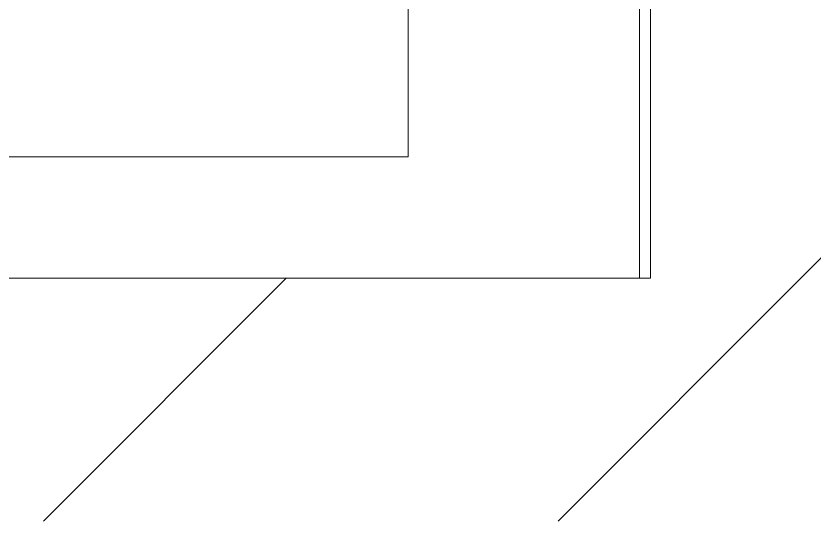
# Model space of a CAD drawing. Header units: millimetres. Extents: x -4000 to 187956, y -58990 to 162485.
# Drawn here: x 84936 to 85594, y 133325 to 133741 of the extents above; entities that cross this region are included whole.
import ezdxf

# ---------------------------------------------------------------- set-up
doc = ezdxf.new("R2010")
doc.units = ezdxf.units.MM
doc.layers.add('A-WALL', color=113, linetype='Continuous', lineweight=13)
doc.layers.add('A-WALL-PATT', color=111, linetype='Continuous', lineweight=13)
pattern_1 = [(45, (0, 0), (-212.13203, 212.13203), [])]

# ---------------------------------------------------------------- blocks, each defined once
blk = doc.blocks.new('CMF2_NHAXUONG_A_rvt-1-FFS - TANG 1')
at = {"layer": 'A-WALL-PATT', "lineweight": 9}
h = blk.add_hatch(dxfattribs=at)
h.set_pattern_fill('FP_12', color=250, style=0, pattern_type=2)
h.set_pattern_definition(pattern_1)
h.paths.add_polyline_path([(85650.21, 133525.09), (85650.21, 135799.77), (85450.21, 135799.77), (85450.21, 133525.09), (85587.26, 133525.09)])
h = blk.add_hatch(dxfattribs=at)
h.set_pattern_fill('FP_12', color=250, style=0, pattern_type=2)
h.set_pattern_definition(pattern_1)
h.paths.add_polyline_path([(86300, 133325.09), (86300, 133525.09), (84600, 133525.09), (84600, 133325.09), (86154.14, 133325.09)])
at = {"layer": 'A-WALL', "color": 50, "lineweight": 15}
for p, q in [((85259.46, 133625.09), (85259.46, 134433.39)), ((85450.21, 134433.39), (85450.21, 133525.09)), ((84425, 133625.09), (85259.46, 133625.09)), ((85450.21, 133525.09), (84600, 133525.09))]:
    blk.add_line(p, q, dxfattribs=at)
at = {"layer": 'A-WALL', "color": 53, "lineweight": 15}
for p, q in [((85459.46, 133525.09), (85459.46, 134433.39)), ((84400, 133525.09), (85259.46, 133525.09)), ((85450.21, 133525.09), (85459.46, 133525.09))]:
    blk.add_line(p, q, dxfattribs=at)
at = {"layer": 'A-WALL', "color": 35, "lineweight": 15}
for p, q in [((85459.46, 134433.39), (85459.46, 133525.09)), ((85259.46, 133897.4), (85259.46, 133625.09)), ((85259.46, 133625.09), (84425, 133625.09)), ((85259.46, 133525.09), (84400, 133525.09)), ((85259.46, 133525.09), (85450.21, 133525.09))]:
    blk.add_line(p, q, dxfattribs=at)

msp = doc.modelspace()

# ---------------------------------------------------------------- block references
at = {"lineweight": 5}
msp.add_blockref('CMF2_NHAXUONG_A_rvt-1-FFS - TANG 1', (0, 0), dxfattribs=at)

doc.saveas('drawing.dxf')
